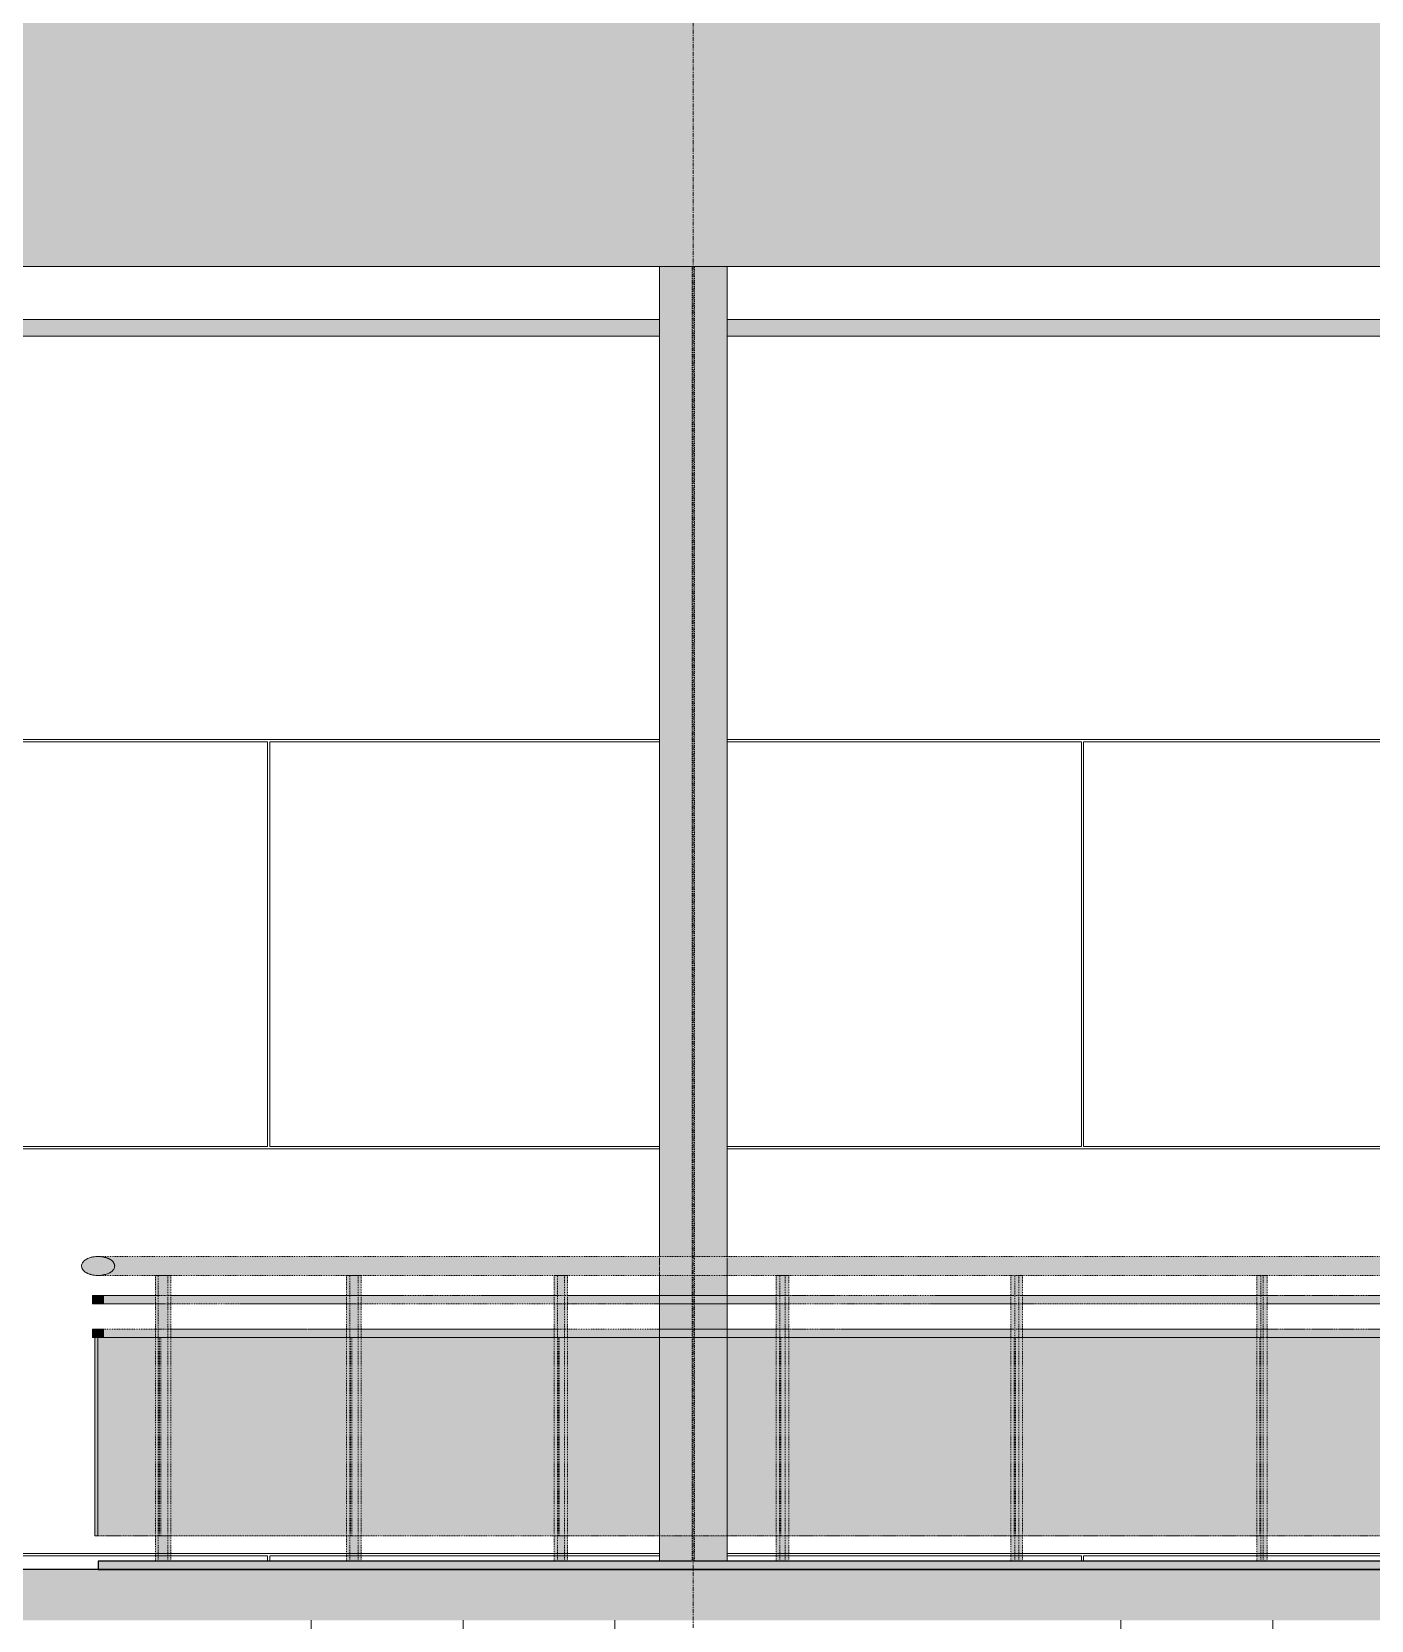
# Model space of a CAD drawing. Header units: inches. Extents: x -23445 to -32, y -314 to 853.
# Drawn here: x -8337.2 to -8178.4, y -6 to 182.3 of the extents above; entities that cross this region are included whole.
import ezdxf

# ---------------------------------------------------------------- set-up
doc = ezdxf.new("R2010")
doc.units = ezdxf.units.IN
doc.header["$MEASUREMENT"] = 0
for name, pattern in [('Dash 1_16_', [0.125, 0.0625, -0.0625]), ('Grid Line 1_2_', [0.875, 0.5, -0.125, 0.125, -0.125]), ('Hidden 1_8_', [0.1875, 0.125, -0.0625])]:
    doc.linetypes.add(name, pattern=pattern)
for name, color, linetype, lineweight in [('A-FLOR', 192, 'Continuous', 9), ('A-FLOR-HRAL', 11, 'Continuous', 9), ('A-FLOR-LEVL', 51, 'Continuous', 9), ('A-FLOR-PATT', 8, 'Continuous', 25), ('A-WALL-PATT', 111, 'Continuous', 25), ('C-TOPO', 7, 'Continuous', 9), ('I-WALL', 2, 'Continuous', 9), ('M-HVAC-DUCT', 70, 'Continuous', 9), ('S-BEAM', 12, 'Continuous', 9), ('S-COLS', 52, 'Continuous', 9), ('S-GRID', 1, 'Continuous', 9)]:
    doc.layers.add(name, color=color, linetype=linetype, lineweight=lineweight)

# ---------------------------------------------------------------- blocks, each defined once
blk = doc.blocks.new('Struct_Xcel_Sports Complex_rvt-4-Building Section - North_South looking West _ Fitness Center')
at = {"layer": 'A-FLOR-PATT', "lineweight": 9}
h = blk.add_hatch(dxfattribs=at)
h.set_pattern_fill('FP_51', style=0, pattern_type=2)
h.set_pattern_definition([(50, (-21606.15, 72.08), (55.0854, -4.8198), [5.76, -63.36]), (355, (-21606.15, 72.08), (-10.6557, 57.7685), [4.608, -50.688]), (100.451, (-21601.557, 71.68), (44.4295, 52.9487), [4.895, -53.848]), (46.184, (-21606.15, 87.44), (81.9644, -12.712), [8.64, -95.04]), (96.636, (-21599.32, 86.38), (71.7815, 74.8124), [7.343, -80.772]), (351.184, (-21606.15, 87.44), (71.782, 74.8124), [6.912, -76.032]), (21, (-21598.47, 83.6), (45.842, -30.9215), [5.76, -63.36]), (326, (-21598.47, 83.6), (18.687, 55.6915), [4.608, -50.688]), (71.451, (-21594.65, 81.025), (64.529, 24.77), [4.895, -53.848]), (37.5, (-21606.148, 72.082), (0.9339, 25.5668), [2.534, -47.539, 2.534, -48.922, -50.88]), (37.5, (-21606.148, 72.082), (0.9339, 25.5668), [-101.53, 2.534, -48.346]), (7.5, (-21606.148, 72.082), (20.20404, 30.2913), [2.534, -26.803, 2.534, -46.387, -19.392]), (7.5, (-21606.148, 72.082), (20.20404, 30.2913), [-78.259, 2.534, -16.858]), (327.5, (-21623.274, 72.082), (40.9978, -1.7324), [2.534, -16.666, 2.534, -57.37, -79.488]), (327.5, (-21623.274, 72.082), (40.9978, -1.7324), [-79.104, 2.534, -76.954]), (317.5, (-21630.954, 72.082), (44.7889, 7.6878), [2.534, -22.426, 2.534, -37.248, -56.448]), (317.5, (-21630.954, 72.082), (44.7889, 7.6878), [-64.742, 2.534, -53.914])])
h.paths.add_polyline_path([(-21132.3, -6), (-21132.3, 0), (-22790.8, 0), (-22790.8, -6), (-21136.06, -6)], flags=0)
at = {"layer": 'A-FLOR', "color": 250, "lineweight": 25}
blk.add_line((-21132.3, 0), (-22790.8, 0), dxfattribs=at)
blk = doc.blocks.new('W-Wide Flange-Column - B1_F-1528734-Building Section - North_South looking West _ Fitness Center')
at = {"layer": 'S-COLS', "linetype": 'Hidden 1_8_'}
for p, q in [((-22108.96, 154.5), (-22108.96, 37.11)), ((-22108.65, 37.11), (-22108.65, 154.5)), ((-22108.96, 37.03), (-22108.96, 36.84)), ((-22108.96, 36.78), (-22108.96, 36.51)), ((-22108.96, 36.41), (-22108.96, 35.23)), ((-22108.65, 36.83), (-22108.65, 37.03)), ((-22108.65, 36.49), (-22108.65, 36.78)), ((-22108.65, 35.3), (-22108.65, 36.33)), ((-22108.96, 35.17), (-22108.96, 35.03)), ((-22108.96, 34.9), (-22108.96, 32.5)), ((-22108.65, 35.02), (-22108.65, 35.18)), ((-22108.65, 32.5), (-22108.65, 34.88)), ((-22108.96, 32.5), (-22108.96, 31.5)), ((-22108.65, 31.5), (-22108.65, 32.5)), ((-22108.96, 31.5), (-22108.96, 28.5)), ((-22108.65, 28.5), (-22108.65, 31.5)), ((-22108.96, 28.5), (-22108.96, 4)), ((-22108.65, 4), (-22108.65, 28.5)), ((-22108.96, 4), (-22108.96, 1)), ((-22108.65, 1), (-22108.65, 4))]:
    blk.add_line(p, q, dxfattribs=at)
blk = doc.blocks.new('Railing - 2_ 8_-939652-Building Section - North_South looking West _ Fitness Center')
at = {"layer": 'A-FLOR-HRAL', "linetype": 'Dash 1_16_', "transparency": 33554432}
for points in [[(-22179.75, 4), (-22179.42, 4), (-22179.42, 27.5), (-22179.75, 27.5), (-22179.75, 21.29)], [(-22179.42, 4), (-22171.94, 4), (-22171.94, 27.5), (-22179.42, 27.5), (-22179.42, 21.29)]]:
    blk.add_hatch(color=256, dxfattribs=at).paths.add_polyline_path(points, flags=0)
at = {"layer": 'A-FLOR-HRAL'}
for p, q in [((-22179.75, 27.5), (-22179.75, 4)), ((-22179.42, 27.5), (-22179.75, 27.5)), ((-22179.42, 4), (-22179.42, 27.5)), ((-22179.75, 4), (-22179.42, 4))]:
    blk.add_line(p, q, dxfattribs=at)
at = {"layer": 'A-FLOR-HRAL', "linetype": 'Dash 1_16_'}
for p, q in [((-22179.75, 27.5), (-22172.28, 27.5)), ((-22172.1, 27.5), (-22179.42, 27.5)), ((-22172.28, 27.5), (-22172.14, 27.5)), ((-22172.14, 27.5), (-22172.14, 4)), ((-22171.94, 27.5), (-22172.14, 27.5)), ((-22171.94, 27.5), (-22172.1, 27.5)), ((-22171.94, 4), (-22171.94, 27.5)), ((-22172.28, 4), (-22179.75, 4)), ((-22179.42, 4), (-22172.1, 4)), ((-22172.14, 4), (-22172.28, 4)), ((-22171.94, 4), (-22172.14, 4)), ((-22172.1, 4), (-22171.94, 4))]:
    blk.add_line(p, q, dxfattribs=at)
blk = doc.blocks.new('Railing - 2_ x 1_2_-939656-Building Section - North_South looking West _ Fitness Center')
at = {"layer": 'A-FLOR-HRAL', "linetype": 'Dash 1_16_', "transparency": 33554432}
for points in [[(-22171.1, 1), (-22171.1, 34.87), (-22172.58, 34.87), (-22172.58, 1), (-22172.1, 1)], [(-22170.76, 1), (-22170.76, 34.87), (-22171.1, 34.87), (-22171.1, 1)]]:
    blk.add_hatch(color=256, dxfattribs=at).paths.add_polyline_path(points, flags=0)
at = {"layer": 'A-FLOR-HRAL', "linetype": 'Dash 1_16_'}
for p, q in [((-22171.1, 34.87), (-22172.58, 34.87)), ((-22172.58, 34.87), (-22172.58, 32.5)), ((-22172.58, 34.87), (-22172.24, 34.87)), ((-22172.24, 34.87), (-22170.76, 34.87)), ((-22172.24, 32.5), (-22172.24, 34.87)), ((-22170.76, 34.87), (-22171.1, 34.87)), ((-22171.1, 1), (-22171.1, 34.87)), ((-22170.76, 1), (-22170.76, 34.87)), ((-22172.58, 32.5), (-22172.58, 31.5)), ((-22172.24, 31.5), (-22172.24, 32.5)), ((-22172.58, 31.5), (-22172.58, 28.5)), ((-22172.24, 28.5), (-22172.24, 31.5)), ((-22172.58, 28.5), (-22172.58, 4)), ((-22172.24, 4), (-22172.24, 28.5)), ((-22172.58, 4), (-22172.58, 1)), ((-22172.24, 1), (-22172.24, 4))]:
    blk.add_line(p, q, dxfattribs=at)
blk = doc.blocks.new('Railing - 2_ 8_-V126-Building Section - North_South looking West _ Fitness Center')
at = {"layer": 'A-FLOR-HRAL', "linetype": 'Dash 1_16_', "transparency": 33554432}
for points in [[(-22172.11, 4), (-22171.93, 4), (-22171.94, 27.5), (-22172.11, 27.5), (-22172.11, 21.29)], [(-22149.3, 4), (-22149.3, 27.5), (-22171.93, 27.5), (-22171.93, 4), (-22149.47, 4)]]:
    blk.add_hatch(color=256, dxfattribs=at).paths.add_polyline_path(points, flags=0)
at = {"layer": 'A-FLOR-HRAL', "linetype": 'Dash 1_16_'}
for p, q in [((-22172.11, 4), (-22172.11, 27.5)), ((-22172.11, 27.5), (-22171.94, 27.5)), ((-22171.94, 27.5), (-22172.11, 27.5)), ((-22171.93, 27.5), (-22170.76, 27.5)), ((-22170.76, 27.5), (-22171.93, 27.5)), ((-22171.93, 27.5), (-22171.93, 4)), ((-22170.76, 27.5), (-22149.64, 27.5)), ((-22149.47, 27.5), (-22170.76, 27.5)), ((-22149.64, 27.5), (-22149.48, 27.5)), ((-22149.48, 27.5), (-22149.48, 4)), ((-22149.3, 27.5), (-22149.48, 27.5)), ((-22149.3, 27.5), (-22149.47, 27.5)), ((-22149.3, 4), (-22149.3, 27.5)), ((-22171.94, 4), (-22172.11, 4)), ((-22172.11, 4), (-22171.94, 4)), ((-22170.76, 4), (-22171.93, 4)), ((-22171.93, 4), (-22170.76, 4)), ((-22149.64, 4), (-22170.76, 4)), ((-22170.76, 4), (-22149.47, 4)), ((-22149.48, 4), (-22149.64, 4)), ((-22149.3, 4), (-22149.48, 4)), ((-22149.47, 4), (-22149.3, 4))]:
    blk.add_line(p, q, dxfattribs=at)
blk = doc.blocks.new('Railing - 2_ x 1_2_-V127-Building Section - North_South looking West _ Fitness Center')
at = {"layer": 'A-FLOR-HRAL', "linetype": 'Dash 1_16_', "transparency": 33554432}
for points in [[(-22148.56, 1), (-22148.56, 34.87), (-22149.91, 34.87), (-22149.91, 1), (-22149.47, 1)], [(-22148.19, 1), (-22148.19, 34.87), (-22148.56, 34.87), (-22148.56, 1)]]:
    blk.add_hatch(color=256, dxfattribs=at).paths.add_polyline_path(points, flags=0)
at = {"layer": 'A-FLOR-HRAL', "linetype": 'Dash 1_16_'}
for p, q in [((-22148.56, 34.87), (-22149.91, 34.87)), ((-22149.91, 34.87), (-22149.91, 32.5)), ((-22149.91, 34.87), (-22149.54, 34.87)), ((-22149.54, 34.87), (-22148.19, 34.87)), ((-22149.54, 32.5), (-22149.54, 34.87)), ((-22148.19, 34.87), (-22148.56, 34.87)), ((-22148.56, 1), (-22148.56, 34.87)), ((-22148.19, 1), (-22148.19, 34.87)), ((-22149.91, 32.5), (-22149.91, 31.5)), ((-22149.54, 31.5), (-22149.54, 32.5)), ((-22149.91, 31.5), (-22149.91, 28.5)), ((-22149.54, 28.5), (-22149.54, 31.5)), ((-22149.91, 28.5), (-22149.91, 4)), ((-22149.54, 4), (-22149.54, 28.5)), ((-22149.91, 4), (-22149.91, 1)), ((-22149.54, 1), (-22149.54, 4))]:
    blk.add_line(p, q, dxfattribs=at)
blk = doc.blocks.new('Railing - 2_ 8_-V128-Building Section - North_South looking West _ Fitness Center')
at = {"layer": 'A-FLOR-HRAL', "linetype": 'Dash 1_16_', "transparency": 33554432}
for points in [[(-22149.45, 4), (-22149.29, 4), (-22149.3, 27.5), (-22149.45, 27.5), (-22149.45, 21.29)], [(-22124.74, 4), (-22124.74, 27.5), (-22149.29, 27.5), (-22149.29, 4), (-22124.92, 4)]]:
    blk.add_hatch(color=256, dxfattribs=at).paths.add_polyline_path(points, flags=0)
at = {"layer": 'A-FLOR-HRAL', "linetype": 'Dash 1_16_'}
for p, q in [((-22149.45, 4), (-22149.45, 27.5)), ((-22149.45, 27.5), (-22149.3, 27.5)), ((-22149.3, 27.5), (-22149.45, 27.5)), ((-22149.29, 27.5), (-22148.19, 27.5)), ((-22148.19, 27.5), (-22149.29, 27.5)), ((-22149.29, 27.5), (-22149.29, 4)), ((-22148.19, 27.5), (-22125.08, 27.5)), ((-22124.92, 27.5), (-22148.19, 27.5)), ((-22125.08, 27.5), (-22124.9, 27.5)), ((-22124.74, 27.5), (-22124.92, 27.5)), ((-22124.9, 27.5), (-22124.9, 4)), ((-22124.74, 27.5), (-22124.9, 27.5)), ((-22124.74, 4), (-22124.74, 27.5)), ((-22149.3, 4), (-22149.45, 4)), ((-22149.45, 4), (-22149.3, 4)), ((-22148.19, 4), (-22149.29, 4)), ((-22149.29, 4), (-22148.19, 4)), ((-22125.08, 4), (-22148.19, 4)), ((-22148.19, 4), (-22124.92, 4)), ((-22124.9, 4), (-22125.08, 4)), ((-22124.92, 4), (-22124.74, 4)), ((-22124.74, 4), (-22124.9, 4))]:
    blk.add_line(p, q, dxfattribs=at)
blk = doc.blocks.new('Railing - 2_ x 1_2_-V129-Building Section - North_South looking West _ Fitness Center')
at = {"layer": 'A-FLOR-HRAL', "linetype": 'Dash 1_16_', "transparency": 33554432}
for points in [[(-22124.1, 1), (-22124.1, 34.87), (-22125.32, 34.87), (-22125.32, 1), (-22124.92, 1)], [(-22123.71, 1), (-22123.71, 34.87), (-22124.1, 34.87), (-22124.1, 1)]]:
    blk.add_hatch(color=256, dxfattribs=at).paths.add_polyline_path(points, flags=0)
at = {"layer": 'A-FLOR-HRAL', "linetype": 'Dash 1_16_'}
for p, q in [((-22124.1, 34.87), (-22125.32, 34.87)), ((-22125.32, 34.87), (-22125.32, 32.5)), ((-22125.32, 34.87), (-22124.92, 34.87)), ((-22124.92, 34.87), (-22123.71, 34.87)), ((-22124.92, 32.5), (-22124.92, 34.87)), ((-22123.71, 34.87), (-22124.1, 34.87)), ((-22124.1, 1), (-22124.1, 34.87)), ((-22123.71, 1), (-22123.71, 34.87)), ((-22125.32, 32.5), (-22125.32, 31.5)), ((-22124.92, 31.5), (-22124.92, 32.5)), ((-22125.32, 31.5), (-22125.32, 28.5)), ((-22124.92, 28.5), (-22124.92, 31.5)), ((-22125.32, 28.5), (-22125.32, 4)), ((-22124.92, 4), (-22124.92, 28.5)), ((-22125.32, 4), (-22125.32, 1)), ((-22124.92, 1), (-22124.92, 4))]:
    blk.add_line(p, q, dxfattribs=at)
blk = doc.blocks.new('Railing - 2_ 8_-V130-Building Section - North_South looking West _ Fitness Center')
at = {"layer": 'A-FLOR-HRAL', "linetype": 'Dash 1_16_', "transparency": 33554432}
for points in [[(-22124.87, 4), (-22124.72, 4), (-22124.74, 27.5), (-22124.87, 27.5), (-22124.87, 21.29)], [(-22123.71, 4), (-22098.45, 4), (-22098.45, 27.5), (-22124.72, 27.5), (-22124.72, 4), (-22124.1, 4)]]:
    blk.add_hatch(color=256, dxfattribs=at).paths.add_polyline_path(points, flags=0)
at = {"layer": 'A-FLOR-HRAL', "linetype": 'Dash 1_16_'}
for p, q in [((-22124.87, 4), (-22124.87, 27.5)), ((-22124.87, 27.5), (-22124.74, 27.5)), ((-22124.74, 27.5), (-22124.87, 27.5)), ((-22124.72, 27.5), (-22123.71, 27.5)), ((-22123.71, 27.5), (-22124.72, 27.5)), ((-22124.72, 27.5), (-22124.72, 4)), ((-22123.7, 27.5), (-22098.78, 27.5)), ((-22098.65, 27.5), (-22123.7, 27.5)), ((-22098.78, 27.5), (-22098.59, 27.5)), ((-22098.45, 27.5), (-22098.65, 27.5)), ((-22098.59, 27.5), (-22098.59, 4)), ((-22098.45, 27.5), (-22098.59, 27.5)), ((-22098.45, 4), (-22098.45, 27.5)), ((-22124.74, 4), (-22124.87, 4)), ((-22124.87, 4), (-22124.74, 4)), ((-22123.71, 4), (-22124.72, 4)), ((-22124.72, 4), (-22123.71, 4)), ((-22098.78, 4), (-22123.71, 4)), ((-22123.71, 4), (-22098.65, 4)), ((-22098.59, 4), (-22098.78, 4)), ((-22098.65, 4), (-22098.45, 4)), ((-22098.45, 4), (-22098.59, 4))]:
    blk.add_line(p, q, dxfattribs=at)
blk = doc.blocks.new('Railing - 2_ x 1_2_-V131-Building Section - North_South looking West _ Fitness Center')
at = {"layer": 'A-FLOR-HRAL', "linetype": 'Dash 1_16_', "transparency": 33554432}
for points in [[(-22097.93, 1), (-22097.93, 34.87), (-22098.99, 34.87), (-22098.99, 1), (-22098.65, 1)], [(-22097.5, 1), (-22097.5, 34.87), (-22097.93, 34.87), (-22097.93, 1)]]:
    blk.add_hatch(color=256, dxfattribs=at).paths.add_polyline_path(points, flags=0)
at = {"layer": 'A-FLOR-HRAL', "linetype": 'Dash 1_16_'}
for p, q in [((-22097.93, 34.87), (-22098.99, 34.87)), ((-22098.99, 34.87), (-22098.99, 32.5)), ((-22098.99, 34.87), (-22098.57, 34.87)), ((-22098.57, 34.87), (-22097.5, 34.87)), ((-22098.57, 32.5), (-22098.57, 34.87)), ((-22097.5, 34.87), (-22097.93, 34.87)), ((-22097.93, 1), (-22097.93, 34.87)), ((-22097.5, 1), (-22097.5, 34.87)), ((-22098.99, 32.5), (-22098.99, 31.5)), ((-22098.57, 31.5), (-22098.57, 32.5)), ((-22098.99, 31.5), (-22098.99, 28.5)), ((-22098.57, 28.5), (-22098.57, 31.5)), ((-22098.99, 28.5), (-22098.99, 4)), ((-22098.57, 4), (-22098.57, 28.5)), ((-22098.99, 4), (-22098.99, 1)), ((-22098.57, 1), (-22098.57, 4))]:
    blk.add_line(p, q, dxfattribs=at)
blk = doc.blocks.new('Railing - 2_ 8_-V132-Building Section - North_South looking West _ Fitness Center')
at = {"layer": 'A-FLOR-HRAL', "linetype": 'Dash 1_16_', "transparency": 33554432}
for points in [[(-22098.56, 4), (-22098.43, 4), (-22098.45, 27.5), (-22098.56, 27.5), (-22098.56, 21.29)], [(-22070.64, 4), (-22070.64, 27.5), (-22098.43, 27.5), (-22098.43, 4), (-22070.85, 4)]]:
    blk.add_hatch(color=256, dxfattribs=at).paths.add_polyline_path(points, flags=0)
at = {"layer": 'A-FLOR-HRAL', "linetype": 'Dash 1_16_'}
for p, q in [((-22098.56, 4), (-22098.56, 27.5)), ((-22098.56, 27.5), (-22098.45, 27.5)), ((-22098.45, 27.5), (-22098.56, 27.5)), ((-22098.43, 27.5), (-22097.5, 27.5)), ((-22097.5, 27.5), (-22098.43, 27.5)), ((-22098.43, 27.5), (-22098.43, 4)), ((-22097.5, 27.5), (-22070.96, 27.5)), ((-22070.85, 27.5), (-22097.5, 27.5)), ((-22070.96, 27.5), (-22070.77, 27.5)), ((-22070.64, 27.5), (-22070.85, 27.5)), ((-22070.77, 27.5), (-22070.77, 4)), ((-22070.64, 27.5), (-22070.77, 27.5)), ((-22070.64, 4), (-22070.64, 27.5)), ((-22098.45, 4), (-22098.56, 4)), ((-22098.56, 4), (-22098.45, 4)), ((-22097.5, 4), (-22098.43, 4)), ((-22098.43, 4), (-22097.5, 4)), ((-22070.96, 4), (-22097.5, 4)), ((-22097.5, 4), (-22070.85, 4)), ((-22070.77, 4), (-22070.96, 4)), ((-22070.85, 4), (-22070.64, 4)), ((-22070.64, 4), (-22070.77, 4))]:
    blk.add_line(p, q, dxfattribs=at)
blk = doc.blocks.new('Railing - 2_ x 1_2_-V133-Building Section - North_South looking West _ Fitness Center')
at = {"layer": 'A-FLOR-HRAL', "linetype": 'Dash 1_16_', "transparency": 33554432}
for points in [[(-22070.23, 1), (-22070.23, 34.87), (-22071.15, 34.87), (-22071.15, 1), (-22070.85, 1)], [(-22069.79, 1), (-22069.79, 34.87), (-22070.23, 34.87), (-22070.23, 1)]]:
    blk.add_hatch(color=256, dxfattribs=at).paths.add_polyline_path(points, flags=0)
at = {"layer": 'A-FLOR-HRAL', "linetype": 'Dash 1_16_'}
for p, q in [((-22070.23, 34.87), (-22071.15, 34.87)), ((-22071.15, 34.87), (-22071.15, 32.5)), ((-22071.15, 34.87), (-22070.7, 34.87)), ((-22070.7, 34.87), (-22069.79, 34.87)), ((-22070.7, 32.5), (-22070.7, 34.87)), ((-22069.79, 34.87), (-22070.23, 34.87)), ((-22070.23, 1), (-22070.23, 34.87)), ((-22069.79, 1), (-22069.79, 34.87)), ((-22071.15, 32.5), (-22071.15, 31.5)), ((-22070.7, 31.5), (-22070.7, 32.5)), ((-22071.15, 31.5), (-22071.15, 28.5)), ((-22070.7, 28.5), (-22070.7, 31.5)), ((-22071.15, 28.5), (-22071.15, 4)), ((-22070.7, 27.5), (-22070.7, 28.5)), ((-22070.7, 4), (-22070.7, 27.5)), ((-22071.15, 4), (-22071.15, 1)), ((-22070.7, 1), (-22070.7, 4))]:
    blk.add_line(p, q, dxfattribs=at)
blk = doc.blocks.new('Railing - 2_ 8_-V134-Building Section - North_South looking West _ Fitness Center')
at = {"layer": 'A-FLOR-HRAL', "linetype": 'Dash 1_16_', "transparency": 33554432}
for points in [[(-22070.73, 4), (-22070.62, 4), (-22070.64, 27.5), (-22070.73, 27.5), (-22070.73, 21.29)], [(-22041.53, 4), (-22041.53, 27.5), (-22070.62, 27.5), (-22070.62, 4), (-22041.75, 4)]]:
    blk.add_hatch(color=256, dxfattribs=at).paths.add_polyline_path(points, flags=0)
at = {"layer": 'A-FLOR-HRAL', "linetype": 'Dash 1_16_'}
for p, q in [((-22070.73, 4), (-22070.73, 27.5)), ((-22070.62, 27.5), (-22069.79, 27.5)), ((-22069.79, 27.5), (-22070.62, 27.5)), ((-22070.62, 27.5), (-22070.62, 4)), ((-22069.79, 27.5), (-22041.85, 27.5)), ((-22041.75, 27.5), (-22069.79, 27.5)), ((-22041.85, 27.5), (-22041.64, 27.5)), ((-22041.53, 27.5), (-22041.75, 27.5)), ((-22041.64, 27.5), (-22041.64, 4)), ((-22041.53, 27.5), (-22041.64, 27.5)), ((-22041.53, 4), (-22041.53, 27.5)), ((-22069.79, 4), (-22070.62, 4)), ((-22070.62, 4), (-22069.79, 4)), ((-22041.85, 4), (-22069.79, 4)), ((-22069.79, 4), (-22041.75, 4)), ((-22041.64, 4), (-22041.85, 4)), ((-22041.75, 4), (-22041.53, 4)), ((-22041.53, 4), (-22041.64, 4))]:
    blk.add_line(p, q, dxfattribs=at)
blk = doc.blocks.new('Railing - 2_ x 1_2_-V135-Building Section - North_South looking West _ Fitness Center')
at = {"layer": 'A-FLOR-HRAL', "linetype": 'Dash 1_16_', "transparency": 33554432}
for points in [[(-22041.24, 1), (-22041.24, 34.87), (-22041.99, 34.87), (-22041.99, 1), (-22041.75, 1)], [(-22040.78, 1), (-22040.78, 34.87), (-22041.24, 34.87), (-22041.24, 1)]]:
    blk.add_hatch(color=256, dxfattribs=at).paths.add_polyline_path(points, flags=0)
at = {"layer": 'A-FLOR-HRAL', "linetype": 'Dash 1_16_'}
for p, q in [((-22041.24, 34.87), (-22041.99, 34.87)), ((-22041.99, 34.87), (-22041.99, 32.5)), ((-22041.99, 34.87), (-22041.53, 34.87)), ((-22041.53, 34.87), (-22040.78, 34.87)), ((-22041.53, 32.5), (-22041.53, 34.87)), ((-22040.78, 34.87), (-22041.24, 34.87)), ((-22041.24, 1), (-22041.24, 34.87)), ((-22040.78, 1), (-22040.78, 34.87)), ((-22041.99, 32.5), (-22041.99, 31.5)), ((-22041.53, 31.5), (-22041.53, 32.5)), ((-22041.99, 31.5), (-22041.99, 28.5)), ((-22041.53, 28.5), (-22041.53, 31.5)), ((-22041.99, 28.5), (-22041.99, 4)), ((-22041.53, 4), (-22041.53, 28.5)), ((-22041.99, 4), (-22041.99, 1)), ((-22041.53, 1), (-22041.53, 4))]:
    blk.add_line(p, q, dxfattribs=at)
blk = doc.blocks.new('Railing - 2_ 8_-V136-Building Section - North_South looking West _ Fitness Center')
at = {"layer": 'A-FLOR-HRAL', "linetype": 'Dash 1_16_', "transparency": 33554432}
for points in [[(-22041.51, 4), (-22011.36, 4), (-22011.36, 27.5), (-22041.51, 27.5), (-22041.51, 21.29)], [(-22041.6, 4), (-22041.51, 4), (-22041.6, 21.29)]]:
    blk.add_hatch(color=256, dxfattribs=at).paths.add_polyline_path(points, flags=0)
at = {"layer": 'A-FLOR-HRAL', "linetype": 'Dash 1_16_'}
for p, q in [((-22041.6, 4), (-22041.6, 27.5)), ((-22041.51, 27.5), (-22041.6, 27.5)), ((-22041.51, 27.5), (-22040.78, 27.5)), ((-22040.78, 27.5), (-22041.51, 27.5)), ((-22041.51, 27.5), (-22041.51, 4)), ((-22040.78, 27.5), (-22011.65, 27.5)), ((-22011.58, 27.5), (-22040.78, 27.5)), ((-22011.65, 27.5), (-22011.44, 27.5)), ((-22011.36, 27.5), (-22011.58, 27.5)), ((-22011.44, 27.5), (-22011.44, 4)), ((-22011.36, 27.5), (-22011.44, 27.5)), ((-22011.36, 4), (-22011.36, 27.5)), ((-22041.6, 4), (-22041.51, 4)), ((-22040.78, 4), (-22041.51, 4)), ((-22041.51, 4), (-22040.78, 4)), ((-22011.65, 4), (-22040.78, 4)), ((-22040.78, 4), (-22011.58, 4)), ((-22011.44, 4), (-22011.65, 4)), ((-22011.58, 4), (-22011.36, 4)), ((-22011.36, 4), (-22011.44, 4))]:
    blk.add_line(p, q, dxfattribs=at)
blk = doc.blocks.new('Railing - Railing-939582-Building Section - North_South looking West _ Fitness Center')
at = {"layer": 'A-FLOR-HRAL', "linetype": 'Dash 1_16_', "transparency": 33554432}
for points in [[(-22179.65, 34.89), (-22179.1, 34.89), (-22178.56, 34.98), (-22178.04, 35.17), (-22177.61, 35.5), (-22177.4, 36), (-22177.61, 36.5), (-22178.04, 36.83), (-22178.56, 37.02), (-22179.1, 37.11), (-22179.65, 37.11), (-22180.19, 37.02), (-22180.71, 36.83), (-22181.18, 36.41), (-22181.35, 36), (-22181.15, 35.5), (-22180.71, 35.17), (-22180.2, 34.98)], [(-22063.82, 34.88), (-21938.65, 34.88), (-21906.05, 34.94), (-21906.05, 36), (-22177.4, 36), (-22177.61, 35.5), (-22178.04, 35.17), (-22178.56, 34.98), (-22179.1, 34.89), (-22151.55, 34.88), (-22132.56, 34.88), (-22073.13, 34.88), (-22064.56, 34.88)], [(-22177.4, 36), (-21906.05, 36), (-21906.05, 37.12), (-21988.14, 37.12), (-22178.83, 37.07), (-22178.18, 36.88), (-22178.04, 36.83), (-22177.57, 36.41)], [(-22178.72, 31.5), (-22178.72, 32.5), (-22180.04, 32.5), (-22180.04, 31.5)], [(-21906.05, 31.5), (-21906.05, 32.5), (-22178.72, 32.5), (-22178.72, 31.5), (-21910.68, 31.5)], [(-22178.72, 27.5), (-22178.72, 28.5), (-22180.04, 28.5), (-22180.04, 27.5)], [(-21906.05, 27.5), (-21906.05, 28.5), (-22178.72, 28.5), (-22178.72, 27.5), (-21910.68, 27.5)]]:
    blk.add_hatch(color=256, dxfattribs=at).paths.add_polyline_path(points, flags=0)
at = {"layer": 'A-FLOR-HRAL', "linetype": 'Dash 1_16_'}
for p, q in [((-22172.13, 32.5), (-22180.04, 32.5)), ((-22178.72, 32.5), (-22171.47, 32.5)), ((-22171.43, 32.5), (-22172.13, 32.5)), ((-22171.47, 32.5), (-22170.77, 32.5)), ((-22170.78, 32.5), (-22171.43, 32.5)), ((-22149.57, 32.5), (-22170.78, 32.5)), ((-22170.77, 32.5), (-22148.9, 32.5)), ((-22148.23, 32.5), (-22149.57, 32.5)), ((-22148.9, 32.5), (-22148.23, 32.5)), ((-22143.61, 32.5), (-22148.23, 32.5)), ((-22148.23, 32.5), (-22124.41, 32.5)), ((-22133.7, 32.5), (-22143.61, 32.5)), ((-22125.01, 32.5), (-22133.7, 32.5)), ((-22123.71, 32.5), (-22125.01, 32.5)), ((-22124.41, 32.5), (-22123.72, 32.5)), ((-22123.72, 32.5), (-22098.19, 32.5)), ((-22098.73, 32.5), (-22123.7, 32.5)), ((-22097.53, 32.5), (-22098.73, 32.5)), ((-22098.19, 32.5), (-22097.53, 32.5)), ((-22091.27, 32.5), (-22097.53, 32.5)), ((-22097.53, 32.5), (-22070.46, 32.5)), ((-22080.03, 32.5), (-22091.27, 32.5)), ((-22070.92, 32.5), (-22080.03, 32.5)), ((-22069.8, 32.5), (-22070.92, 32.5)), ((-22070.46, 32.5), (-22069.8, 32.5)), ((-22068.56, 32.5), (-22069.8, 32.5)), ((-22069.8, 32.5), (-22041.43, 32.5)), ((-22041.81, 32.5), (-22068.56, 32.5)), ((-22040.8, 32.5), (-22041.81, 32.5)), ((-22041.43, 32.5), (-22040.8, 32.5)), ((-22032.95, 32.5), (-22040.8, 32.5)), ((-22040.8, 32.5), (-22011.33, 32.5)), ((-22020.74, 32.5), (-22032.95, 32.5)), ((-22172.13, 31.5), (-22180.04, 31.5)), ((-22171.47, 31.5), (-22178.72, 31.5)), ((-22170.78, 31.5), (-22172.13, 31.5)), ((-22170.77, 31.5), (-22171.47, 31.5)), ((-22162.49, 31.5), (-22170.78, 31.5)), ((-22148.9, 31.5), (-22170.77, 31.5)), ((-22149.57, 31.5), (-22162.49, 31.5)), ((-22148.23, 31.5), (-22149.57, 31.5)), ((-22148.23, 31.5), (-22148.9, 31.5)), ((-22124.41, 31.5), (-22148.23, 31.5)), ((-22125.01, 31.5), (-22148.23, 31.5)), ((-22123.71, 31.5), (-22125.01, 31.5)), ((-22123.72, 31.5), (-22124.41, 31.5)), ((-22098.19, 31.5), (-22123.72, 31.5)), ((-22123.5, 31.5), (-22123.7, 31.5)), ((-22113.02, 31.5), (-22123.5, 31.5)), ((-22102.27, 31.5), (-22113.02, 31.5)), ((-22098.73, 31.5), (-22102.27, 31.5)), ((-22097.53, 31.5), (-22098.73, 31.5)), ((-22097.53, 31.5), (-22098.19, 31.5)), ((-22070.46, 31.5), (-22097.53, 31.5)), ((-22091.27, 31.5), (-22097.53, 31.5)), ((-22080.03, 31.5), (-22091.27, 31.5)), ((-22070.92, 31.5), (-22080.03, 31.5)), ((-22069.8, 31.5), (-22070.92, 31.5)), ((-22069.8, 31.5), (-22070.46, 31.5)), ((-22041.43, 31.5), (-22069.8, 31.5)), ((-22068.56, 31.5), (-22069.8, 31.5)), ((-22041.81, 31.5), (-22068.56, 31.5)), ((-22040.8, 31.5), (-22041.81, 31.5)), ((-22040.8, 31.5), (-22041.43, 31.5)), ((-22011.33, 31.5), (-22040.8, 31.5)), ((-22011.62, 31.5), (-22040.8, 31.5)), ((-22172.21, 28.5), (-22180.04, 28.5)), ((-22178.72, 28.5), (-22171.47, 28.5)), ((-22170.78, 28.5), (-22172.21, 28.5)), ((-22171.47, 28.5), (-22170.77, 28.5)), ((-22153.21, 28.5), (-22170.78, 28.5)), ((-22170.77, 28.5), (-22148.9, 28.5)), ((-22149.57, 28.5), (-22153.21, 28.5)), ((-22148.23, 28.5), (-22149.57, 28.5)), ((-22148.9, 28.5), (-22148.23, 28.5)), ((-22143.61, 28.5), (-22148.23, 28.5)), ((-22148.23, 28.5), (-22124.41, 28.5)), ((-22125.01, 28.5), (-22143.61, 28.5)), ((-22123.71, 28.5), (-22125.01, 28.5)), ((-22124.41, 28.5), (-22123.72, 28.5)), ((-22123.72, 28.5), (-22098.19, 28.5)), ((-22113.02, 28.5), (-22123.7, 28.5)), ((-22098.73, 28.5), (-22113.02, 28.5)), ((-22097.53, 28.5), (-22098.73, 28.5)), ((-22098.19, 28.5), (-22097.53, 28.5)), ((-22091.27, 28.5), (-22097.53, 28.5)), ((-22097.53, 28.5), (-22070.46, 28.5)), ((-22070.92, 28.5), (-22091.27, 28.5)), ((-22069.8, 28.5), (-22070.92, 28.5)), ((-22070.46, 28.5), (-22069.8, 28.5)), ((-22041.81, 28.5), (-22069.8, 28.5)), ((-22069.8, 28.5), (-22041.43, 28.5)), ((-22040.8, 28.5), (-22041.81, 28.5)), ((-22041.43, 28.5), (-22040.8, 28.5)), ((-22032.95, 28.5), (-22040.8, 28.5)), ((-22040.8, 28.5), (-22011.33, 28.5)), ((-22020.74, 28.5), (-22032.95, 28.5)), ((-22179.75, 27.5), (-22180.04, 27.5)), ((-22172.21, 27.5), (-22179.75, 27.5)), ((-22171.47, 27.5), (-22178.72, 27.5)), ((-22171.95, 27.5), (-22172.21, 27.5)), ((-22170.78, 27.5), (-22171.94, 27.5)), ((-22170.77, 27.5), (-22171.47, 27.5)), ((-22149.57, 27.5), (-22170.78, 27.5)), ((-22148.9, 27.5), (-22170.77, 27.5)), ((-22149.34, 27.5), (-22149.57, 27.5)), ((-22148.23, 27.5), (-22149.32, 27.5)), ((-22148.23, 27.5), (-22148.9, 27.5)), ((-22124.41, 27.5), (-22148.23, 27.5)), ((-22125.01, 27.5), (-22148.23, 27.5)), ((-22124.76, 27.5), (-22125.01, 27.5)), ((-22123.71, 27.5), (-22124.74, 27.5)), ((-22123.72, 27.5), (-22124.41, 27.5)), ((-22098.19, 27.5), (-22123.72, 27.5)), ((-22098.73, 27.5), (-22123.7, 27.5)), ((-22098.48, 27.5), (-22098.73, 27.5)), ((-22097.53, 27.5), (-22098.46, 27.5)), ((-22097.53, 27.5), (-22098.19, 27.5)), ((-22070.46, 27.5), (-22097.53, 27.5)), ((-22070.92, 27.5), (-22097.53, 27.5)), ((-22070.66, 27.5), (-22070.92, 27.5)), ((-22069.8, 27.5), (-22070.64, 27.5)), ((-22069.8, 27.5), (-22070.46, 27.5)), ((-22041.43, 27.5), (-22069.8, 27.5)), ((-22041.81, 27.5), (-22069.8, 27.5)), ((-22041.55, 27.5), (-22041.81, 27.5)), ((-22040.8, 27.5), (-22041.53, 27.5)), ((-22040.8, 27.5), (-22041.43, 27.5)), ((-22011.33, 27.5), (-22040.8, 27.5)), ((-22011.62, 27.5), (-22040.8, 27.5))]:
    blk.add_line(p, q, dxfattribs=at)
at = {"layer": 'A-FLOR-HRAL'}
for p, q in [((-22178.72, 32.5), (-22180.04, 32.5)), ((-22180.04, 32.5), (-22180.04, 31.5)), ((-22178.72, 31.5), (-22178.72, 32.5)), ((-22180.04, 31.5), (-22178.72, 31.5)), ((-22178.72, 28.5), (-22180.04, 28.5)), ((-22180.04, 28.5), (-22180.04, 27.5)), ((-22178.72, 27.5), (-22178.72, 28.5)), ((-22180.04, 27.5), (-22178.72, 27.5))]:
    blk.add_line(p, q, dxfattribs=at)
at = {"layer": 'A-FLOR-HRAL', "linetype": 'Dash 1_16_', "flags": 128}
for points in [[(-21906.05, 37.13), (-21918.05, 37.13), (-21930.04, 37.13), (-21942, 37.13), (-21953.92, 37.13), (-21965.79, 37.13), (-21977.59, 37.13), (-21989.31, 37.13), (-22000.94, 37.13), (-22012.46, 37.13), (-22023.86, 37.13), (-22035.14, 37.13), (-22046.27, 37.13), (-22057.24, 37.13), (-22068.05, 37.13), (-22078.68, 37.13), (-22089.11, 37.13), (-22099.34, 37.13), (-22109.36, 37.13), (-22119.15, 37.13), (-22128.7, 37.13), (-22138.01, 37.13), (-22147.06, 37.13), (-22155.84, 37.13), (-22164.34, 37.13), (-22172.55, 37.13), (-22179.38, 37.13)], [(-21906.05, 34.88), (-21918.05, 34.88), (-21930.04, 34.88), (-21942, 34.88), (-21953.92, 34.88), (-21965.79, 34.88), (-21977.59, 34.88), (-21989.31, 34.88), (-22000.94, 34.88), (-22012.46, 34.88), (-22023.86, 34.88), (-22035.14, 34.88), (-22046.27, 34.88), (-22057.24, 34.88), (-22068.05, 34.88), (-22078.68, 34.88), (-22089.11, 34.88), (-22099.34, 34.88), (-22109.36, 34.88), (-22119.15, 34.88), (-22128.7, 34.88), (-22138.01, 34.88), (-22147.06, 34.88), (-22155.84, 34.88), (-22164.34, 34.88), (-22172.55, 34.88), (-22179.38, 34.88)]]:
    blk.add_lwpolyline(points, dxfattribs=at)
at = {"layer": 'A-FLOR-HRAL'}
for points in [[(-22177.4, 36), (-22177.41, 36.05), (-22177.43, 36.14), (-22177.47, 36.27), (-22177.52, 36.37), (-22177.57, 36.45), (-22177.6, 36.5), (-22177.65, 36.55), (-22177.71, 36.61), (-22177.8, 36.68), (-22177.9, 36.75), (-22177.98, 36.8), (-22178.04, 36.83), (-22178.1, 36.86), (-22178.19, 36.9), (-22178.29, 36.94), (-22178.42, 36.99), (-22178.56, 37.02), (-22178.69, 37.06), (-22178.87, 37.09), (-22179.1, 37.12), (-22179.38, 37.13), (-22179.65, 37.12), (-22179.88, 37.09), (-22180.06, 37.06), (-22180.22, 37.02), (-22180.39, 36.97), (-22180.56, 36.91), (-22180.66, 36.86), (-22180.7, 36.84), (-22180.73, 36.82), (-22180.81, 36.77), (-22180.95, 36.69), (-22181.07, 36.59), (-22181.13, 36.52), (-22181.15, 36.49), (-22181.18, 36.45), (-22181.24, 36.36), (-22181.31, 36.21), (-22181.34, 36.07), (-22181.35, 36)], [(-22181.35, 36), (-22181.34, 35.95), (-22181.32, 35.86), (-22181.28, 35.73), (-22181.23, 35.63), (-22181.19, 35.55), (-22181.15, 35.5), (-22181.11, 35.45), (-22181.04, 35.39), (-22180.95, 35.31), (-22180.85, 35.25), (-22180.77, 35.2), (-22180.71, 35.17), (-22180.65, 35.14), (-22180.57, 35.1), (-22180.46, 35.06), (-22180.33, 35.01), (-22180.2, 34.97), (-22180.06, 34.94), (-22179.88, 34.91), (-22179.65, 34.88), (-22179.38, 34.87), (-22179.1, 34.88), (-22178.87, 34.91), (-22178.69, 34.94), (-22178.54, 34.98), (-22178.36, 35.03), (-22178.2, 35.09), (-22178.1, 35.14), (-22178.05, 35.17), (-22178.02, 35.18), (-22177.94, 35.23), (-22177.8, 35.31), (-22177.68, 35.41), (-22177.62, 35.48), (-22177.6, 35.51), (-22177.57, 35.55), (-22177.51, 35.64), (-22177.44, 35.79), (-22177.41, 35.93), (-22177.4, 36)]]:
    blk.add_open_spline(points, degree=3, knots=[0, 0, 0, 0, 0.027778, 0.055556, 0.083333, 0.097222, 0.111111, 0.125, 0.138889, 0.166667, 0.194444, 0.208333, 0.222222, 0.236111, 0.25, 0.277778, 0.305556, 0.333333, 0.361111, 0.388889, 0.444444, 0.5, 0.555556, 0.611111, 0.638889, 0.666667, 0.708333, 0.75, 0.770833, 0.776042, 0.78125, 0.791667, 0.833333, 0.875, 0.885417, 0.890625, 0.895833, 0.916667, 0.958333, 1, 1, 1, 1], dxfattribs=at)
for name in ['Railing - 2_ x 1_2_-939656-Building Section - North_South looking West _ Fitness Center', 'Railing - 2_ x 1_2_-V127-Building Section - North_South looking West _ Fitness Center', 'Railing - 2_ x 1_2_-V129-Building Section - North_South looking West _ Fitness Center', 'Railing - 2_ x 1_2_-V131-Building Section - North_South looking West _ Fitness Center', 'Railing - 2_ x 1_2_-V133-Building Section - North_South looking West _ Fitness Center', 'Railing - 2_ x 1_2_-V135-Building Section - North_South looking West _ Fitness Center', 'Railing - 2_ 8_-939652-Building Section - North_South looking West _ Fitness Center', 'Railing - 2_ 8_-V126-Building Section - North_South looking West _ Fitness Center', 'Railing - 2_ 8_-V128-Building Section - North_South looking West _ Fitness Center', 'Railing - 2_ 8_-V130-Building Section - North_South looking West _ Fitness Center', 'Railing - 2_ 8_-V132-Building Section - North_South looking West _ Fitness Center', 'Railing - 2_ 8_-V134-Building Section - North_South looking West _ Fitness Center', 'Railing - 2_ 8_-V136-Building Section - North_South looking West _ Fitness Center']:
    blk.add_blockref(name, (0, 0))
blk = doc.blocks.new('Girt_C - 10_D-1401751-Building Section - North_South looking West _ Fitness Center')
at = {"layer": 'S-BEAM'}
h = blk.add_hatch(color=256, dxfattribs=at)
h.paths.add_polyline_path([(-21772.45, 146.25), (-21772.38, 146.25), (-21771.17, 148.19), (-21863.55, 148.19), (-21863.55, 146.25), (-21772.45, 146.25)], flags=0)
h.paths.add_polyline_path([(-22346.4, 146.25), (-22336.07, 146.25), (-22334.43, 147.75), (-22334, 148.19), (-22347.3, 148.19), (-22347.3, 146.25)], flags=0)
h.paths.add_polyline_path([(-21146.8, 146.25), (-21146.8, 148.19), (-21381.05, 148.19), (-21381.05, 146.25), (-21155.42, 146.25)], flags=0)
h.paths.add_polyline_path([(-22287.11, 146.25), (-22112.8, 146.25), (-22112.8, 148.19), (-22288.74, 148.19), (-22290.68, 146.25), (-22287.29, 146.25)], flags=0)
h.paths.add_polyline_path([(-21389.05, 146.25), (-21389.05, 148.19), (-21622.3, 148.19), (-21622.3, 146.25), (-21407.18, 146.25)], flags=0)
h.paths.add_polyline_path([(-22104.8, 146.25), (-21871.55, 146.25), (-21871.55, 148.19), (-22104.8, 148.19), (-22104.8, 147.24)], flags=0)
h.paths.add_polyline_path([(-21630.3, 146.25), (-21630.3, 148.19), (-21725.47, 148.19), (-21724.09, 146.25), (-21639.56, 146.25)], flags=0)
h.paths.add_polyline_path([(-21725.37, 146.25), (-21725.37, 146.25), (-21726.73, 148.19), (-21769.91, 148.19), (-21771.18, 146.25), (-21725.42, 146.25)], flags=0)
for p, q in [((-22112.8, 148.19), (-22288.74, 148.19)), ((-21871.55, 148.19), (-22104.8, 148.19))]:
    blk.add_line(p, q, dxfattribs=at)

msp = doc.modelspace()

# ---------------------------------------------------------------- hatches: boundary and pattern name
at = {"layer": 'A-FLOR'}
msp.add_hatch(color=256, dxfattribs=at).paths.add_polyline_path([(-7460.73, 0), (-7460.73, 1), (-8329.38, 1), (-8329.38, 0), (-7479.72, 0)], flags=0)
at = {"layer": 'A-WALL-PATT', "lineweight": 9}
h = msp.add_hatch(dxfattribs=at)
h.set_pattern_fill('FP_50', color=256, style=0, pattern_type=2)
h.set_pattern_definition([(90, (-21385.18, -673.75), (-193, -193), [48, -145]), (180, (-21385.18, -673.75), (-2e-14, -193), [96.25, -96.75]), (270, (-21481.43, -625.75), (-193, -193), [48, -145]), (180, (-21385.18, -625.75), (-2e-14, -193), [96.25, -96.75]), (270, (-21481.68, -625.75), (-193, -193), [48, -145]), (180, (-21481.68, -625.75), (-2e-14, -193), [96.25, -96.75]), (90, (-21577.93, -673.75), (-193, -193), [48, -145]), (180, (-21481.68, -673.75), (-2e-14, -193), [96.25, -96.75]), (90, (-21433.18, -625.5), (-193, -193), [48, -145]), (180, (-21384.93, -625.5), (-2e-14, -193), [48.25, -144.75]), (180, (-21384.93, -577.5), (-2e-14, -193), [48.25, -144.75]), (90, (-21529.68, -625.5), (-193, -193), [48, -145]), (180, (-21433.43, -625.5), (-2e-14, -193), [96.25, -96.75]), (270, (-21433.43, -577.5), (-193, -193), [48, -145]), (180, (-21433.43, -577.5), (-2e-14, -193), [96.25, -96.75]), (180, (-21529.93, -625.5), (-2e-14, -193), [48, -145]), (270, (-21529.93, -577.5), (-193, -193), [48, -145]), (180, (-21529.93, -577.5), (-2e-14, -193), [48, -145]), (90, (-21385.18, -577.25), (-193, -193), [48, -145]), (180, (-21385.18, -577.25), (-2e-14, -193), [96.25, -96.75]), (270, (-21481.43, -529.25), (-193, -193), [48, -145]), (180, (-21385.18, -529.25), (-2e-14, -193), [96.25, -96.75]), (270, (-21481.68, -529.25), (-193, -193), [48, -145]), (180, (-21481.68, -529.25), (-2e-14, -193), [96.25, -96.75]), (270, (-21577.93, -529.25), (-193, -193), [48, -145]), (180, (-21481.68, -577.25), (-2e-14, -193), [96.25, -96.75]), (90, (-21433.18, -529), (-193, -193), [48, -145]), (180, (-21384.93, -529), (-2e-14, -193), [48.25, -144.75]), (180, (-21384.93, -481), (-2e-14, -193), [48.25, -144.75]), (90, (-21529.68, -529), (-193, -193), [48, -145]), (180, (-21433.43, -529), (-2e-14, -193), [96.25, -96.75]), (270, (-21433.43, -481), (-193, -193), [48, -145]), (180, (-21433.43, -481), (-2e-14, -193), [96.25, -96.75]), (180, (-21529.93, -529), (-2e-14, -193), [48, -145]), (270, (-21529.93, -481), (-193, -193), [48, -145]), (180, (-21529.93, -481), (-2e-14, -193), [48, -145])])
h.paths.add_polyline_path([(-8426.56, 0), (-8329.38, 0), (-8329.38, 1), (-8262.81, 1), (-8262.81, 146.25), (-8440.68, 146.25), (-8463.18, 123.82), (-8466, 121.27), (-8470.52, 118.02), (-8474.55, 115.7), (-8478.07, 114.03), (-8482.5, 112.45), (-8487.79, 111.2), (-8491.73, 110.61), (-8497.31, 110.3), (-8497.31, 98.25), (-8426.56, 98.25), (-8426.56, 61.6)], flags=0)
h.paths.add_polyline_path([(-8254.34, 1), (-8021.56, 1), (-8021.56, 146.25), (-8254.81, 146.25), (-8254.81, 1)], flags=0)
h.paths.add_polyline_path([(-7789.57, 1), (-7780.31, 1), (-7780.31, 5.05), (-7875.44, 146.25), (-7921.19, 146.25), (-8013.56, 5.2), (-8013.56, 1), (-7798.74, 1)], flags=0)
h.paths.add_polyline_path([(-7772.31, 1), (-7679.43, 1), (-7679.43, 146.25), (-7772.31, 146.25), (-7772.31, 1.14)], flags=0)
h.paths.add_polyline_path([(-7780.31, 6.84), (-7780.31, 146.25), (-7874.17, 146.25), (-7783.26, 11.22)], flags=0)
h.paths.add_polyline_path([(-8013.56, 7.02), (-7922.46, 146.25), (-8013.56, 146.25), (-8013.56, 7.62)], flags=0)
h.paths.add_polyline_path([(-8229.11, 34.89), (-8229.11, 34.89), (-8226.25, 34.89)], flags=0)
h.paths.add_polyline_path([(-8279.71, 35.22), (-8279.71, 35.22), (-8279.22, 35.22)], flags=0)
h.paths.add_polyline_path([(-8278.26, 35.22), (-8278.26, 35.22), (-8278, 35.22)], flags=0)
h.paths.add_polyline_path([(-7728.56, 35.24), (-7728.06, 35.24), (-7725.81, 35.24)], flags=0)
h.paths.add_polyline_path([(-8497.31, 142.38), (-8496.41, 142.38), (-8493.49, 142.68), (-8491.02, 143.36), (-8488.88, 144.3), (-8486.72, 145.7), (-8486.08, 146.25), (-8497.31, 146.25), (-8497.31, 142.46)], flags=0)
at = {"layer": 'C-TOPO'}
h = msp.add_hatch(dxfattribs=at)
h.set_pattern_fill('FP_42', color=256, style=0, pattern_type=2)
h.set_pattern_definition([(0, (-21606.15, 72.08), (48, 48), [48, -48]), (0, (-21606.15, 90.08), (48, 48), [48, -48]), (0, (-21606.15, 108.08), (48, 48), [48, -48]), (90, (-21600.15, 114.08), (-48, 48), [48, -48]), (90, (-21582.15, 114.08), (-48, 48), [48, -48]), (90, (-21564.15, 114.08), (-48, 48), [48, -48])])
h.paths.add_polyline_path([(-9028.96, -99.62), (-7274.95, -99.62), (-7274.95, -48), (-7287.31, -48), (-7287.31, -36), (-7282.31, -36), (-7282.31, -6), (-8940.81, -6), (-8940.81, -36), (-8935.81, -36), (-8935.81, -48), (-8953.81, -48), (-8953.81, -36), (-8950.81, -36), (-8950.81, 0), (-9183.88, 0), (-9183.88, -99.62), (-9032.8, -99.62)], flags=0)
at = {"layer": 'M-HVAC-DUCT', "lineweight": 5}
for points in [[(-8409.26, 170.5), (-7369.93, 170.5), (-7369.93, 186.5), (-8425.8, 186.5), (-8425.8, 170.5)], [(-8423.79, 154.5), (-7369.93, 154.5), (-7369.93, 170.5), (-8425.8, 170.5), (-8425.8, 154.5)]]:
    msp.add_hatch(color=256, dxfattribs=at).paths.add_polyline_path(points, flags=0)
at = {"layer": 'S-COLS', "lineweight": 5}
h = msp.add_hatch(color=256, dxfattribs=at)
h.paths.add_polyline_path([(-8254.81, 1), (-8254.81, 154.5), (-8262.81, 154.5), (-8262.81, 1)], flags=0)
h.paths.add_polyline_path([(-8262.81, 186.5), (-8254.81, 186.5), (-8254.81, 346.3), (-8262.81, 345.96), (-8262.81, 192.58)], flags=0)

# ---------------------------------------------------------------- linework, layer by layer
at = {"layer": 'A-FLOR', "lineweight": 25}
for p, q in [((-7460.73, 1), (-8329.38, 1)), ((-8329.38, 1), (-8329.38, 0)), ((-8329.38, 0), (-7460.73, 0))]:
    msp.add_line(p, q, dxfattribs=at)
at = {"layer": 'A-FLOR-LEVL', "linetype": 'Grid Line 1_2_'}
msp.add_line((-9377.38, 0), (-6327.09, 0), dxfattribs=at)
at = {"layer": 'I-WALL'}
for p, q in [((-8262.81, 146.25), (-8440.68, 146.25)), ((-8021.56, 146.25), (-8254.81, 146.25))]:
    msp.add_line(p, q, dxfattribs=at)
at = {"layer": 'M-HVAC-DUCT'}
msp.add_line((-8425.8, 154.5), (-7369.93, 154.5), dxfattribs=at)
at = {"layer": 'S-COLS'}
for p, q in [((-8262.81, 154.5), (-8262.81, 37.12)), ((-8254.81, 154.5), (-8254.81, 37.1)), ((-8262.81, 36.97), (-8262.81, 36.71)), ((-8262.81, 36.68), (-8262.81, 36.41)), ((-8262.81, 36.4), (-8262.81, 36.04)), ((-8262.81, 35.95), (-8262.81, 35.38)), ((-8254.81, 36.98), (-8254.81, 36.69)), ((-8254.81, 36.67), (-8254.81, 36.44)), ((-8254.81, 36.41), (-8254.81, 34.96)), ((-8262.81, 35.31), (-8262.81, 35.06)), ((-8262.81, 35.04), (-8262.81, 34.92)), ((-8262.81, 34.89), (-8262.81, 32.5)), ((-8254.81, 34.88), (-8254.81, 32.5)), ((-8262.81, 32.5), (-8262.81, 31.58)), ((-8254.81, 32.5), (-8254.81, 31.5)), ((-8262.81, 31.5), (-8262.81, 28.5)), ((-8254.81, 31.5), (-8254.81, 28.5)), ((-8262.81, 28.5), (-8262.81, 27.58)), ((-8254.81, 28.5), (-8254.81, 4)), ((-8262.81, 27.5), (-8262.81, 4)), ((-8262.81, 4), (-8262.81, 1)), ((-8254.81, 4), (-8254.81, 1))]:
    msp.add_line(p, q, dxfattribs=at)
at = {"layer": 'S-GRID', "linetype": 'Grid Line 1_2_'}
msp.add_line((-8258.81, -293.04), (-8258.81, 738.66), dxfattribs=at)
msp.add_line((-8258.81, -293.04), (-8258.81, 738.66), dxfattribs=at)

# ---------------------------------------------------------------- block references
at = {"color": 90, "lineweight": 5}
msp.add_blockref('Struct_Xcel_Sports Complex_rvt-4-Building Section - North_South looking West _ Fitness Center', (13850, 0), dxfattribs=at)
at = {"layer": 'A-FLOR-HRAL', "linetype": 'Dash 1_16_'}
msp.add_blockref('Railing - Railing-939582-Building Section - North_South looking West _ Fitness Center', (13850, 0), dxfattribs=at)
at = {"layer": 'S-BEAM'}
msp.add_blockref('Girt_C - 10_D-1401751-Building Section - North_South looking West _ Fitness Center', (13850, 0), dxfattribs=at)
at = {"layer": 'S-COLS', "linetype": 'Hidden 1_8_'}
msp.add_blockref('W-Wide Flange-Column - B1_F-1528734-Building Section - North_South looking West _ Fitness Center', (13850, 0), dxfattribs=at)

doc.saveas('drawing.dxf')
